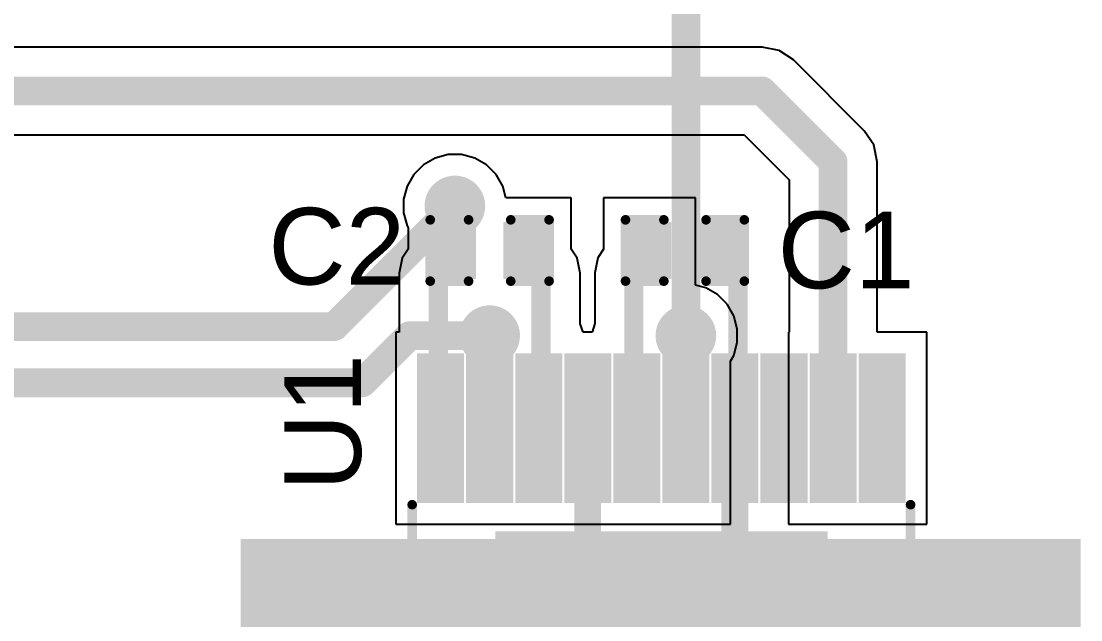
# Model space of a CAD drawing. Header units: millimetres. Extents: x -1.62 to 7.16, y -0.1 to 4.29.
# Drawn here: x -0.461 to 0.091, y 3.199 to 3.511 of the extents above; entities that cross this region are included whole.
import ezdxf

# ---------------------------------------------------------------- set-up
doc = ezdxf.new("R2010")
doc.units = ezdxf.units.MM
doc.header["$MEASUREMENT"] = 0
for name, color, linetype in [('BottomLayer', 5, 'Continuous'), ('BottomSolder', 6, 'Continuous'), ('TopLayer', 1, 'Continuous'), ('TopOverlay', 2, 'Continuous'), ('TopPaste', 8, 'Continuous'), ('TopSolder', 216, 'Continuous'), ('ViaHoleLayer', 16, 'Continuous')]:
    doc.layers.add(name, color=color, linetype=linetype)
doc.styles.add('Arial', font='', dxfattribs={"height": 0.2})
doc.styles.get('Arial').set_extended_font_data('Arial')

# ---------------------------------------------------------------- blocks, each defined once
blk = doc.blocks.new('20_HTSSOP_85')
at = {"layer": 'TopLayer'}
for points in [[(-0.15196845, 0.1234252), (-0.08188975, 0.1234252), (-0.08188975, 0.1068898), (-0.15196845, 0.1068898)], [(0.08188985, 0.1234252), (0.15196855, 0.1234252), (0.15196855, 0.1068898), (0.08188985, 0.1068898)], [(-0.15196845, 0.0978346), (-0.08188975, 0.0978346), (-0.08188975, 0.0812992), (-0.15196845, 0.0812992)], [(0.08188985, 0.0978346), (0.15196855, 0.0978346), (0.15196855, 0.0812992), (0.08188985, 0.0812992)], [(-0.0590551, 0.08267715), (0.0590551, 0.08267715), (0.0590551, -0.08267715), (-0.0590551, -0.08267715)], [(-0.15196845, 0.0722441), (-0.08188975, 0.0722441), (-0.08188975, 0.0557087), (-0.15196845, 0.0557087)], [(0.08188985, 0.0722441), (0.15196855, 0.0722441), (0.15196855, 0.0557087), (0.08188985, 0.0557087)], [(-0.15196845, 0.0466535), (-0.08188975, 0.0466535), (-0.08188975, 0.0301181), (-0.15196845, 0.0301181)], [(0.08188985, 0.0466535), (0.15196855, 0.0466535), (0.15196855, 0.0301181), (0.08188985, 0.0301181)], [(-0.15196845, 0.021063), (-0.08188975, 0.021063), (-0.08188975, 0.0045276), (-0.15196845, 0.0045276)], [(0.08188985, 0.021063), (0.15196855, 0.021063), (0.15196855, 0.0045276), (0.08188985, 0.0045276)], [(-0.15196845, -0.0045276), (-0.08188975, -0.0045276), (-0.08188975, -0.021063), (-0.15196845, -0.021063)], [(0.08188985, -0.0045276), (0.15196855, -0.0045276), (0.15196855, -0.021063), (0.08188985, -0.021063)], [(-0.15196845, -0.0301181), (-0.08188975, -0.0301181), (-0.08188975, -0.0466535), (-0.15196845, -0.0466535)], [(0.08188985, -0.0301181), (0.15196855, -0.0301181), (0.15196855, -0.0466535), (0.08188985, -0.0466535)], [(-0.15196845, -0.0557087), (-0.08188975, -0.0557087), (-0.08188975, -0.0722441), (-0.15196845, -0.0722441)], [(0.08188985, -0.0557087), (0.15196855, -0.0557087), (0.15196855, -0.0722441), (0.08188985, -0.0722441)], [(-0.15196845, -0.0812992), (-0.08188975, -0.0812992), (-0.08188975, -0.0978346), (-0.15196845, -0.0978346)], [(0.08188985, -0.0812992), (0.15196855, -0.0812992), (0.15196855, -0.0978346), (0.08188985, -0.0978346)], [(-0.15196845, -0.1068898), (-0.08188975, -0.1068898), (-0.08188975, -0.1234252), (-0.15196845, -0.1234252)], [(0.08188985, -0.1068898), (0.15196855, -0.1068898), (0.15196855, -0.1234252), (0.08188985, -0.1234252)]]:
    blk.add_hatch(color=1, dxfattribs=at).paths.add_polyline_path(points)
at = {"layer": 'TopPaste'}
for points in [[(-0.15196845, 0.1234252), (-0.08188975, 0.1234252), (-0.08188975, 0.1068898), (-0.15196845, 0.1068898)], [(0.08188985, 0.1234252), (0.15196855, 0.1234252), (0.15196855, 0.1068898), (0.08188985, 0.1068898)], [(-0.15196845, 0.0978346), (-0.08188975, 0.0978346), (-0.08188975, 0.0812992), (-0.15196845, 0.0812992)], [(0.08188985, 0.0978346), (0.15196855, 0.0978346), (0.15196855, 0.0812992), (0.08188985, 0.0812992)], [(-0.0590551, 0.08267715), (0.0590551, 0.08267715), (0.0590551, -0.08267715), (-0.0590551, -0.08267715)], [(-0.15196845, 0.0722441), (-0.08188975, 0.0722441), (-0.08188975, 0.0557087), (-0.15196845, 0.0557087)], [(0.08188985, 0.0722441), (0.15196855, 0.0722441), (0.15196855, 0.0557087), (0.08188985, 0.0557087)], [(-0.15196845, 0.0466535), (-0.08188975, 0.0466535), (-0.08188975, 0.0301181), (-0.15196845, 0.0301181)], [(0.08188985, 0.0466535), (0.15196855, 0.0466535), (0.15196855, 0.0301181), (0.08188985, 0.0301181)], [(-0.15196845, 0.021063), (-0.08188975, 0.021063), (-0.08188975, 0.0045276), (-0.15196845, 0.0045276)], [(0.08188985, 0.021063), (0.15196855, 0.021063), (0.15196855, 0.0045276), (0.08188985, 0.0045276)], [(-0.15196845, -0.0045276), (-0.08188975, -0.0045276), (-0.08188975, -0.021063), (-0.15196845, -0.021063)], [(0.08188985, -0.0045276), (0.15196855, -0.0045276), (0.15196855, -0.021063), (0.08188985, -0.021063)], [(-0.15196845, -0.0301181), (-0.08188975, -0.0301181), (-0.08188975, -0.0466535), (-0.15196845, -0.0466535)], [(0.08188985, -0.0301181), (0.15196855, -0.0301181), (0.15196855, -0.0466535), (0.08188985, -0.0466535)], [(-0.15196845, -0.0557087), (-0.08188975, -0.0557087), (-0.08188975, -0.0722441), (-0.15196845, -0.0722441)], [(0.08188985, -0.0557087), (0.15196855, -0.0557087), (0.15196855, -0.0722441), (0.08188985, -0.0722441)], [(-0.15196845, -0.0812992), (-0.08188975, -0.0812992), (-0.08188975, -0.0978346), (-0.15196845, -0.0978346)], [(0.08188985, -0.0812992), (0.15196855, -0.0812992), (0.15196855, -0.0978346), (0.08188985, -0.0978346)], [(-0.15196845, -0.1068898), (-0.08188975, -0.1068898), (-0.08188975, -0.1234252), (-0.15196845, -0.1234252)], [(0.08188985, -0.1068898), (0.15196855, -0.1068898), (0.15196855, -0.1234252), (0.08188985, -0.1234252)]]:
    blk.add_hatch(color=8, dxfattribs=at).paths.add_polyline_path(points)
at = {"layer": 'TopSolder'}
for points in [[(-0.15596845, 0.1274252), (-0.07788975, 0.1274252), (-0.07788975, 0.1028898), (-0.15596845, 0.1028898)], [(0.07788985, 0.1274252), (0.15596855, 0.1274252), (0.15596855, 0.1028898), (0.07788985, 0.1028898)], [(-0.15596845, 0.1018346), (-0.07788975, 0.1018346), (-0.07788975, 0.0772992), (-0.15596845, 0.0772992)], [(0.07788985, 0.1018346), (0.15596855, 0.1018346), (0.15596855, 0.0772992), (0.07788985, 0.0772992)], [(-0.0630551, 0.08667715), (0.0630551, 0.08667715), (0.0630551, -0.08667715), (-0.0630551, -0.08667715)], [(-0.15596845, 0.0762441), (-0.07788975, 0.0762441), (-0.07788975, 0.0517087), (-0.15596845, 0.0517087)], [(0.07788985, 0.0762441), (0.15596855, 0.0762441), (0.15596855, 0.0517087), (0.07788985, 0.0517087)], [(-0.15596845, 0.0506535), (-0.07788975, 0.0506535), (-0.07788975, 0.0261181), (-0.15596845, 0.0261181)], [(0.07788985, 0.0506535), (0.15596855, 0.0506535), (0.15596855, 0.0261181), (0.07788985, 0.0261181)], [(-0.15596845, 0.025063), (-0.07788975, 0.025063), (-0.07788975, 0.0005276), (-0.15596845, 0.0005276)], [(0.07788985, 0.025063), (0.15596855, 0.025063), (0.15596855, 0.0005276), (0.07788985, 0.0005276)], [(-0.15596845, -0.0005276), (-0.07788975, -0.0005276), (-0.07788975, -0.025063), (-0.15596845, -0.025063)], [(0.07788985, -0.0005276), (0.15596855, -0.0005276), (0.15596855, -0.025063), (0.07788985, -0.025063)], [(-0.15596845, -0.0261181), (-0.07788975, -0.0261181), (-0.07788975, -0.0506535), (-0.15596845, -0.0506535)], [(0.07788985, -0.0261181), (0.15596855, -0.0261181), (0.15596855, -0.0506535), (0.07788985, -0.0506535)], [(-0.15596845, -0.0517087), (-0.07788975, -0.0517087), (-0.07788975, -0.0762441), (-0.15596845, -0.0762441)], [(0.07788985, -0.0517087), (0.15596855, -0.0517087), (0.15596855, -0.0762441), (0.07788985, -0.0762441)], [(-0.15596845, -0.0772992), (-0.07788975, -0.0772992), (-0.07788975, -0.1018346), (-0.15596845, -0.1018346)], [(0.07788985, -0.0772992), (0.15596855, -0.0772992), (0.15596855, -0.1018346), (0.07788985, -0.1018346)], [(-0.15596845, -0.1028898), (-0.07788975, -0.1028898), (-0.07788975, -0.1274252), (-0.15596845, -0.1274252)], [(0.07788985, -0.1028898), (0.15596855, -0.1028898), (0.15596855, -0.1274252), (0.07788985, -0.1274252)]]:
    blk.add_hatch(color=216, dxfattribs=at).paths.add_polyline_path(points)
at = {"layer": 'TopOverlay', "const_width": 0.005}
for points in [[(-0.082, 0.13), (0.077, 0.13)], [(-0.164, 0.121), (-0.164, 0.111)], [(-0.164, 0.121), (-0.159, 0.116)], [(-0.159, 0.116), (-0.164, 0.111)], [(-0.082, -0.13), (0.077, -0.13)]]:
    blk.add_lwpolyline(points, dxfattribs=at)
at = {"layer": 'TopOverlay', "const_width": 0.0025}
for points in [[(-0.08325, 0.13, 1), (-0.08075, 0.13, 1)], [(0.07575, 0.13, 1), (0.07825, 0.13, 1)], [(-0.16525, 0.121, 1), (-0.16275, 0.121, 1)], [(-0.16525, 0.121, 1), (-0.16275, 0.121, 1)], [(-0.16025, 0.116, 1), (-0.15775, 0.116, 1)], [(-0.16025, 0.116, 1), (-0.15775, 0.116, 1)], [(-0.16525, 0.111, 1), (-0.16275, 0.111, 1)], [(-0.16525, 0.111, 1), (-0.16275, 0.111, 1)], [(-0.08325, -0.13, 1), (-0.08075, -0.13, 1)], [(0.07575, -0.13, 1), (0.07825, -0.13, 1)]]:
    blk.add_lwpolyline(points, format="xyb", close=True, dxfattribs=at)
blk = doc.blocks.new('C___0402_230')
at = {"layer": 'TopLayer'}
for points in [[(-0.0275, -0.0125), (-0.0275, 0.0125), (-0.0095, 0.0125), (-0.0095, -0.0125)], [(0.0095, -0.0125), (0.0095, 0.0125), (0.0275, 0.0125), (0.0275, -0.0125)]]:
    blk.add_hatch(color=1, dxfattribs=at).paths.add_polyline_path(points)
at = {"layer": 'TopPaste'}
for points in [[(-0.0275, -0.0125), (-0.0275, 0.0125), (-0.0095, 0.0125), (-0.0095, -0.0125)], [(0.0095, -0.0125), (0.0095, 0.0125), (0.0275, 0.0125), (0.0275, -0.0125)]]:
    blk.add_hatch(color=8, dxfattribs=at).paths.add_polyline_path(points)
at = {"layer": 'TopSolder'}
for points in [[(-0.0298622, -0.0148622), (-0.0298622, 0.0148622), (-0.0071378, 0.0148622), (-0.0071378, -0.0148622)], [(0.0071378, -0.0148622), (0.0071378, 0.0148622), (0.0298622, 0.0148622), (0.0298622, -0.0148622)]]:
    blk.add_hatch(color=216, dxfattribs=at).paths.add_polyline_path(points)
at = {"layer": 'TopOverlay', "const_width": 0.005}
for points in [[(-0.031, -0.016), (-0.031, 0.016)], [(-0.031, 0.016), (-0.011, 0.016)], [(0.011, 0.016), (0.031, 0.016)], [(0.031, -0.016), (0.031, 0.016)], [(-0.031, -0.016), (-0.011, -0.016)], [(0.011, -0.016), (0.031, -0.016)]]:
    blk.add_lwpolyline(points, dxfattribs=at)
at = {"layer": 'TopOverlay', "const_width": 0.0025}
for points in [[(-0.03225, 0.016, 1), (-0.02975, 0.016, 1)], [(-0.03225, 0.016, 1), (-0.02975, 0.016, 1)], [(-0.01225, 0.016, 1), (-0.00975, 0.016, 1)], [(0.00975, 0.016, 1), (0.01225, 0.016, 1)], [(0.02975, 0.016, 1), (0.03225, 0.016, 1)], [(0.02975, 0.016, 1), (0.03225, 0.016, 1)], [(-0.03225, -0.016, 1), (-0.02975, -0.016, 1)], [(-0.03225, -0.016, 1), (-0.02975, -0.016, 1)], [(-0.01225, -0.016, 1), (-0.00975, -0.016, 1)], [(0.00975, -0.016, 1), (0.01225, -0.016, 1)], [(0.02975, -0.016, 1), (0.03225, -0.016, 1)], [(0.02975, -0.016, 1), (0.03225, -0.016, 1)]]:
    blk.add_lwpolyline(points, format="xyb", close=True, dxfattribs=at)
blk = doc.blocks.new('C___0402_231')
at = {"layer": 'TopLayer'}
for points in [[(-0.0275, -0.0125), (-0.0275, 0.0125), (-0.0095, 0.0125), (-0.0095, -0.0125)], [(0.0095, -0.0125), (0.0095, 0.0125), (0.0275, 0.0125), (0.0275, -0.0125)]]:
    blk.add_hatch(color=1, dxfattribs=at).paths.add_polyline_path(points)
at = {"layer": 'TopPaste'}
for points in [[(-0.0275, -0.0125), (-0.0275, 0.0125), (-0.0095, 0.0125), (-0.0095, -0.0125)], [(0.0095, -0.0125), (0.0095, 0.0125), (0.0275, 0.0125), (0.0275, -0.0125)]]:
    blk.add_hatch(color=8, dxfattribs=at).paths.add_polyline_path(points)
at = {"layer": 'TopSolder'}
for points in [[(-0.0298622, -0.0148622), (-0.0298622, 0.0148622), (-0.0071378, 0.0148622), (-0.0071378, -0.0148622)], [(0.0071378, -0.0148622), (0.0071378, 0.0148622), (0.0298622, 0.0148622), (0.0298622, -0.0148622)]]:
    blk.add_hatch(color=216, dxfattribs=at).paths.add_polyline_path(points)
at = {"layer": 'TopOverlay', "const_width": 0.005}
for points in [[(-0.011, 0.016), (-0.031, 0.016)], [(-0.031, 0.016), (-0.031, -0.016)], [(0.031, 0.016), (0.011, 0.016)], [(0.031, 0.016), (0.031, -0.016)], [(-0.011, -0.016), (-0.031, -0.016)], [(0.031, -0.016), (0.011, -0.016)]]:
    blk.add_lwpolyline(points, dxfattribs=at)
at = {"layer": 'TopOverlay', "const_width": 0.0025}
for points in [[(-0.03225, 0.016, 1), (-0.02975, 0.016, 1)], [(-0.03225, 0.016, 1), (-0.02975, 0.016, 1)], [(-0.01225, 0.016, 1), (-0.00975, 0.016, 1)], [(0.00975, 0.016, 1), (0.01225, 0.016, 1)], [(0.02975, 0.016, 1), (0.03225, 0.016, 1)], [(0.02975, 0.016, 1), (0.03225, 0.016, 1)], [(-0.03225, -0.016, 1), (-0.02975, -0.016, 1)], [(-0.03225, -0.016, 1), (-0.02975, -0.016, 1)], [(-0.01225, -0.016, 1), (-0.00975, -0.016, 1)], [(0.00975, -0.016, 1), (0.01225, -0.016, 1)], [(0.02975, -0.016, 1), (0.03225, -0.016, 1)], [(0.02975, -0.016, 1), (0.03225, -0.016, 1)]]:
    blk.add_lwpolyline(points, format="xyb", close=True, dxfattribs=at)

msp = doc.modelspace()

# ---------------------------------------------------------------- hatches: boundary and pattern name
at = {"layer": 'BottomLayer'}
h = msp.add_hatch(color=5, dxfattribs=at)
edge = h.paths.add_edge_path()
edge.add_arc((-0.235, 3.415), 0.011811, 0, 360)
h = msp.add_hatch(color=5, dxfattribs=at)
edge = h.paths.add_edge_path()
edge.add_arc((-0.2168661, 3.3473316), 0.011811, 0, 360)
h = msp.add_hatch(color=5, dxfattribs=at)
edge = h.paths.add_edge_path()
edge.add_arc((-0.114504, 3.3473316), 0.011811, 0, 360)
h = msp.add_hatch(color=5, dxfattribs=at)
edge = h.paths.add_edge_path()
edge.add_arc((-0.3239379, 3.2161189), 0.011811, 0, 360)
h = msp.add_hatch(color=5, dxfattribs=at)
edge = h.paths.add_edge_path()
edge.add_arc((-0.292232, 3.2161189), 0.011811, 0, 360)
h = msp.add_hatch(color=5, dxfattribs=at)
edge = h.paths.add_edge_path()
edge.add_arc((-0.1739527, 3.2161189), 0.011811, 0, 360)
h = msp.add_hatch(color=5, dxfattribs=at)
edge = h.paths.add_edge_path()
edge.add_arc((-0.1422468, 3.2161189), 0.011811, 0, 360)
h = msp.add_hatch(color=5, dxfattribs=at)
edge = h.paths.add_edge_path()
edge.add_arc((-0.1105409, 3.2161189), 0.011811, 0, 360)
h = msp.add_hatch(color=5, dxfattribs=at)
edge = h.paths.add_edge_path()
edge.add_arc((-0.078835, 3.2161189), 0.011811, 0, 360)
h = msp.add_hatch(color=5, dxfattribs=at)
edge = h.paths.add_edge_path()
edge.add_arc((0.0376336, 3.2161189), 0.011811, 0, 360)
h = msp.add_hatch(color=5, dxfattribs=at)
edge = h.paths.add_edge_path()
edge.add_arc((0.0693395, 3.2161189), 0.011811, 0, 360)
at = {"layer": 'BottomSolder'}
h = msp.add_hatch(color=6, dxfattribs=at)
edge = h.paths.add_edge_path()
edge.add_arc((-0.235, 3.415), 0.015811, 0, 360)
h = msp.add_hatch(color=6, dxfattribs=at)
edge = h.paths.add_edge_path()
edge.add_arc((-0.2168661, 3.3473316), 0.015811, 0, 360)
h = msp.add_hatch(color=6, dxfattribs=at)
edge = h.paths.add_edge_path()
edge.add_arc((-0.114504, 3.3473316), 0.015811, 0, 360)
h = msp.add_hatch(color=6, dxfattribs=at)
edge = h.paths.add_edge_path()
edge.add_arc((-0.3239379, 3.2161189), 0.015811, 0, 360)
h = msp.add_hatch(color=6, dxfattribs=at)
edge = h.paths.add_edge_path()
edge.add_arc((-0.292232, 3.2161189), 0.015811, 0, 360)
h = msp.add_hatch(color=6, dxfattribs=at)
edge = h.paths.add_edge_path()
edge.add_arc((-0.1739527, 3.2161189), 0.015811, 0, 360)
h = msp.add_hatch(color=6, dxfattribs=at)
edge = h.paths.add_edge_path()
edge.add_arc((-0.1422468, 3.2161189), 0.015811, 0, 360)
h = msp.add_hatch(color=6, dxfattribs=at)
edge = h.paths.add_edge_path()
edge.add_arc((-0.1105409, 3.2161189), 0.015811, 0, 360)
h = msp.add_hatch(color=6, dxfattribs=at)
edge = h.paths.add_edge_path()
edge.add_arc((-0.078835, 3.2161189), 0.015811, 0, 360)
h = msp.add_hatch(color=6, dxfattribs=at)
edge = h.paths.add_edge_path()
edge.add_arc((0.0376336, 3.2161189), 0.015811, 0, 360)
h = msp.add_hatch(color=6, dxfattribs=at)
edge = h.paths.add_edge_path()
edge.add_arc((0.0693395, 3.2161189), 0.015811, 0, 360)
at = {"layer": 'TopLayer'}
h = msp.add_hatch(color=1, dxfattribs=at)
edge = h.paths.add_edge_path()
edge.add_arc((-0.235, 3.415), 0.011811, 0, 360)
h = msp.add_hatch(color=1, dxfattribs=at)
edge = h.paths.add_edge_path()
edge.add_arc((-0.2168661, 3.3473316), 0.011811, 0, 360)
h = msp.add_hatch(color=1, dxfattribs=at)
edge = h.paths.add_edge_path()
edge.add_arc((-0.114504, 3.3473316), 0.011811, 0, 360)
for points in [[(-0.1727716, 3.219), (-0.1587716, 3.219), (-0.1587716, 3.3340788), (-0.1727716, 3.3340788)], [(-0.096, 3.219), (-0.082, 3.219), (-0.082, 3.3340788), (-0.096, 3.3340788)], [(-0.3467363, 3.1230551), (0.0914999, 3.1230551), (0.0914999, 3.2411653), (-0.3467363, 3.2411653)]]:
    msp.add_hatch(color=1, dxfattribs=at).paths.add_polyline_path(points)
h = msp.add_hatch(color=1, dxfattribs=at)
edge = h.paths.add_edge_path()
edge.add_arc((-0.3239379, 3.2161189), 0.011811, 0, 360)
h = msp.add_hatch(color=1, dxfattribs=at)
edge = h.paths.add_edge_path()
edge.add_arc((-0.292232, 3.2161189), 0.011811, 0, 360)
h = msp.add_hatch(color=1, dxfattribs=at)
edge = h.paths.add_edge_path()
edge.add_arc((-0.1739527, 3.2161189), 0.011811, 0, 360)
h = msp.add_hatch(color=1, dxfattribs=at)
edge = h.paths.add_edge_path()
edge.add_arc((-0.1422468, 3.2161189), 0.011811, 0, 360)
h = msp.add_hatch(color=1, dxfattribs=at)
edge = h.paths.add_edge_path()
edge.add_arc((-0.1105409, 3.2161189), 0.011811, 0, 360)
h = msp.add_hatch(color=1, dxfattribs=at)
edge = h.paths.add_edge_path()
edge.add_arc((-0.078835, 3.2161189), 0.011811, 0, 360)
h = msp.add_hatch(color=1, dxfattribs=at)
edge = h.paths.add_edge_path()
edge.add_arc((0.0376336, 3.2161189), 0.011811, 0, 360)
h = msp.add_hatch(color=1, dxfattribs=at)
edge = h.paths.add_edge_path()
edge.add_arc((0.0693395, 3.2161189), 0.011811, 0, 360)
at = {"layer": 'TopSolder'}
h = msp.add_hatch(color=216, dxfattribs=at)
edge = h.paths.add_edge_path()
edge.add_arc((-0.235, 3.415), 0.015811, 0, 360)
h = msp.add_hatch(color=216, dxfattribs=at)
edge = h.paths.add_edge_path()
edge.add_arc((-0.2168661, 3.3473316), 0.015811, 0, 360)
h = msp.add_hatch(color=216, dxfattribs=at)
edge = h.paths.add_edge_path()
edge.add_arc((-0.114504, 3.3473316), 0.015811, 0, 360)
h = msp.add_hatch(color=216, dxfattribs=at)
edge = h.paths.add_edge_path()
edge.add_arc((-0.3239379, 3.2161189), 0.015811, 0, 360)
h = msp.add_hatch(color=216, dxfattribs=at)
edge = h.paths.add_edge_path()
edge.add_arc((-0.292232, 3.2161189), 0.015811, 0, 360)
h = msp.add_hatch(color=216, dxfattribs=at)
edge = h.paths.add_edge_path()
edge.add_arc((-0.1739527, 3.2161189), 0.015811, 0, 360)
h = msp.add_hatch(color=216, dxfattribs=at)
edge = h.paths.add_edge_path()
edge.add_arc((-0.1422468, 3.2161189), 0.015811, 0, 360)
h = msp.add_hatch(color=216, dxfattribs=at)
edge = h.paths.add_edge_path()
edge.add_arc((-0.1105409, 3.2161189), 0.015811, 0, 360)
h = msp.add_hatch(color=216, dxfattribs=at)
edge = h.paths.add_edge_path()
edge.add_arc((-0.078835, 3.2161189), 0.015811, 0, 360)
h = msp.add_hatch(color=216, dxfattribs=at)
edge = h.paths.add_edge_path()
edge.add_arc((0.0376336, 3.2161189), 0.015811, 0, 360)
h = msp.add_hatch(color=216, dxfattribs=at)
edge = h.paths.add_edge_path()
edge.add_arc((0.0693395, 3.2161189), 0.015811, 0, 360)
at = {"layer": 'ViaHoleLayer'}
h = msp.add_hatch(color=16, dxfattribs=at)
edge = h.paths.add_edge_path()
edge.add_arc((-0.235, 3.415), 0.0059055, 0, 360)
h = msp.add_hatch(color=16, dxfattribs=at)
edge = h.paths.add_edge_path()
edge.add_arc((-0.2168661, 3.3473316), 0.0059055, 0, 360)
h = msp.add_hatch(color=16, dxfattribs=at)
edge = h.paths.add_edge_path()
edge.add_arc((-0.114504, 3.3473316), 0.0059055, 0, 360)
h = msp.add_hatch(color=16, dxfattribs=at)
edge = h.paths.add_edge_path()
edge.add_arc((-0.3239379, 3.2161189), 0.0059055, 0, 360)
h = msp.add_hatch(color=16, dxfattribs=at)
edge = h.paths.add_edge_path()
edge.add_arc((-0.292232, 3.2161189), 0.0059055, 0, 360)
h = msp.add_hatch(color=16, dxfattribs=at)
edge = h.paths.add_edge_path()
edge.add_arc((-0.1739527, 3.2161189), 0.0059055, 0, 360)
h = msp.add_hatch(color=16, dxfattribs=at)
edge = h.paths.add_edge_path()
edge.add_arc((-0.1422468, 3.2161189), 0.0059055, 0, 360)
h = msp.add_hatch(color=16, dxfattribs=at)
edge = h.paths.add_edge_path()
edge.add_arc((-0.1105409, 3.2161189), 0.0059055, 0, 360)
h = msp.add_hatch(color=16, dxfattribs=at)
edge = h.paths.add_edge_path()
edge.add_arc((-0.078835, 3.2161189), 0.0059055, 0, 360)
h = msp.add_hatch(color=16, dxfattribs=at)
edge = h.paths.add_edge_path()
edge.add_arc((0.0376336, 3.2161189), 0.0059055, 0, 360)
h = msp.add_hatch(color=16, dxfattribs=at)
edge = h.paths.add_edge_path()
edge.add_arc((0.0693395, 3.2161189), 0.0059055, 0, 360)

# ---------------------------------------------------------------- linework, layer by layer
at = {"layer": 'BottomLayer', "const_width": 0.015}
for points in [[(-0.114504, 3.3473316), (-0.114504, 3.5410001)], [(-0.298, 3.352), (-0.235, 3.415)], [(-0.866, 3.352), (-0.298, 3.352)], [(-0.283311, 3.322689), (-0.2586684, 3.3473316)], [(-0.2586684, 3.3473316), (-0.2168661, 3.3473316)], [(-0.987311, 3.3226889), (-0.283311, 3.322689)]]:
    msp.add_lwpolyline(points, dxfattribs=at)
at = {"layer": 'BottomLayer', "const_width": 0.0075}
for points in [[(-0.23875, 3.415, 1), (-0.23125, 3.415, 1)], [(-0.30175, 3.352, 1), (-0.29425, 3.352, 1)], [(-0.30175, 3.352, 1), (-0.29425, 3.352, 1)], [(-0.2624184, 3.3473316, 1), (-0.2549184, 3.3473316, 1)], [(-0.2624184, 3.3473316, 1), (-0.2549184, 3.3473316, 1)], [(-0.2206161, 3.3473316, 1), (-0.2131161, 3.3473316, 1)], [(-0.118254, 3.3473316, 1), (-0.110754, 3.3473316, 1)], [(-0.287061, 3.322689, 1), (-0.279561, 3.322689, 1)], [(-0.287061, 3.322689, 1), (-0.279561, 3.322689, 1)]]:
    msp.add_lwpolyline(points, format="xyb", close=True, dxfattribs=at)
at = {"layer": 'TopLayer'}
for p, q in [((-0.0746678, 3.4979408), (-0.6745104, 3.4979408)), ((-0.0658887, 3.4961945), (-0.0746678, 3.4979408)), ((-0.0584462, 3.4912216), (-0.0658887, 3.4961945)), ((-0.0215107, 3.4542861), (-0.0584462, 3.4912216)), ((-0.665008, 3.4520592), (-0.0841702, 3.4520592)), ((-0.0841702, 3.4520592), (-0.0606731, 3.4285621)), ((-0.0165378, 3.4468436), (-0.0215107, 3.4542861)), ((-0.0147915, 3.4380645), (-0.0165378, 3.4468436)), ((-0.2453487, 3.4399839), (-0.2514624, 3.4364542)), ((-0.2385297, 3.441811), (-0.2453487, 3.4399839)), ((-0.2314703, 3.441811), (-0.2385297, 3.441811)), ((-0.2246513, 3.4399839), (-0.2314703, 3.441811)), ((-0.2185376, 3.4364542), (-0.2246513, 3.4399839)), ((-0.0147915, 3.3490787), (-0.0147915, 3.4380645)), ((-0.2514624, 3.4364542), (-0.2564542, 3.4314624)), ((-0.2135458, 3.4314624), (-0.2185376, 3.4364542)), ((-0.2564542, 3.4314624), (-0.2599839, 3.4253487)), ((-0.2100161, 3.4253487), (-0.2135458, 3.4314624)), ((-0.0606731, 3.4285621), (-0.0606731, 3.3490787)), ((-0.2599839, 3.4253487), (-0.261811, 3.4185297)), ((-0.208387, 3.4192687), (-0.2100161, 3.4253487)), ((-0.261811, 3.4185297), (-0.261811, 3.4114703)), ((-0.1743661, 3.4192687), (-0.208387, 3.4192687)), ((-0.1743661, 3.3924765), (-0.1743661, 3.4192687)), ((-0.1095, 3.4192687), (-0.1575, 3.4192687)), ((-0.1575, 3.4192687), (-0.1575, 3.3923921)), ((-0.1095, 3.3737476), (-0.1095, 3.4192687)), ((-0.261811, 3.4114703), (-0.2599839, 3.4046513)), ((-0.2599839, 3.4046513), (-0.2593661, 3.4035812)), ((-0.2593661, 3.4035812), (-0.2593661, 3.3924765)), ((-0.2593661, 3.3924765), (-0.2625167, 3.3877613)), ((-0.1712155, 3.3877614), (-0.1743661, 3.3924765)), ((-0.1575, 3.3923921), (-0.1604807, 3.3879312)), ((-0.2625167, 3.3877613), (-0.2640689, 3.3799577)), ((-0.1696633, 3.3799577), (-0.1712155, 3.3877614)), ((-0.1604807, 3.3879312), (-0.1620329, 3.3801276)), ((-0.2640689, 3.3799577), (-0.2640689, 3.3490787)), ((-0.1696633, 3.35354), (-0.1696633, 3.3799577)), ((-0.1620329, 3.3801276), (-0.1620329, 3.3536752)), ((-0.1041553, 3.3723155), (-0.1095, 3.3737476)), ((-0.0980416, 3.3687858), (-0.1041553, 3.3723155)), ((-0.0930498, 3.363794), (-0.0980416, 3.3687858)), ((-0.0895201, 3.3576803), (-0.0930498, 3.363794)), ((-0.087693, 3.3508613), (-0.0895201, 3.3576803)), ((-0.1680078, 3.3490788), (-0.1696633, 3.35354)), ((-0.1620329, 3.3536752), (-0.1633623, 3.3490788)), ((-0.087693, 3.3438019), (-0.087693, 3.3508613)), ((-0.2640689, 3.3490787), (-0.2657244, 3.3490787)), ((-0.2657244, 3.3490787), (-0.2657244, 3.2490001)), ((-0.1633623, 3.3490788), (-0.1680078, 3.3490788)), ((-0.0606731, 3.3490787), (-0.061, 3.3490787)), ((-0.061, 3.3490787), (-0.061, 3.2490001)), ((0.011126, 3.3490787), (-0.0147915, 3.3490787)), ((0.011126, 3.2490001), (0.011126, 3.3490787)), ((-0.0895201, 3.3369829), (-0.087693, 3.3438019)), ((-0.0912362, 3.3340105), (-0.0895201, 3.3369829)), ((-0.0912362, 3.2490001), (-0.0912362, 3.3340105)), ((-0.2657244, 3.2490001), (-0.1683623, 3.2490001)), ((-0.1683623, 3.2490001), (-0.1680079, 3.249)), ((-0.1680079, 3.249), (-0.1633622, 3.249)), ((-0.1633622, 3.249), (-0.1630078, 3.2490001)), ((-0.1630078, 3.2490001), (-0.0912362, 3.2490001)), ((-0.061, 3.2490001), (0.011126, 3.2490001))]:
    msp.add_line(p, q, dxfattribs=at)
for points, const_width in [([(-0.6745104, 3.475), (-0.0746678, 3.475)], 0.015), ([(-0.0746678, 3.475), (-0.0377323, 3.4380645)], 0.015), ([(-0.0377323, 3.2990394), (-0.0377323, 3.4380645)], 0.015), ([(-0.235183, 3.414817), (-0.235, 3.415)], 0.015), ([(-0.235183, 3.3884518), (-0.235183, 3.414817)], 0.015), ([(-0.2353661, 3.3882687), (-0.235183, 3.3884518)], 0.015), ([(-0.1983661, 3.3882687), (-0.1983661, 3.3917687)], 0.01), ([(-0.1335, 3.3882687), (-0.1335, 3.3917687)], 0.01), ([(-0.0965, 3.3882687), (-0.0965, 3.3917687)], 0.01), ([(-0.2436771, 3.3799577), (-0.2353661, 3.3882687)], 0.01), ([(-0.1983661, 3.3882687), (-0.1900551, 3.3799577)], 0.01), ([(-0.1416411, 3.3801276), (-0.1335, 3.3882687)], 0.01), ([(-0.0965, 3.3882687), (-0.0873003, 3.379069)], 0.01), ([(-0.2436771, 3.3002598), (-0.2436771, 3.3799577)], 0.01), ([(-0.1900551, 3.3002599), (-0.1900551, 3.3799577)], 0.01), ([(-0.1416411, 3.300586), (-0.1416411, 3.3801276)], 0.01), ([(-0.0873003, 3.3006525), (-0.0873003, 3.379069)], 0.01), ([(-0.2168661, 3.2990394), (-0.2168661, 3.3473316)], 0.015), ([(-0.1145039, 3.2990394), (-0.1145039, 3.3473315)], 0.015), ([(-0.114504, 3.3473316), (-0.1145039, 3.3473315)], 0.01), ([(-0.1416411, 3.300586), (-0.1400945, 3.2990394)], 0.01), ([(-0.0889134, 3.2990394), (-0.0873003, 3.3006525)], 0.01), ([(-0.2436771, 3.3002598), (-0.2424567, 3.2990394)], 0.01), ([(-0.1912756, 3.2990394), (-0.1900551, 3.3002599)], 0.01), ([(-0.165685, 3.220496), (-0.165685, 3.2990394)], 0.01)]:
    msp.add_lwpolyline(points, dxfattribs=dict(at, const_width=const_width))
for points, const_width in [([(-0.0784178, 3.475, 1), (-0.0709178, 3.475, 1)], 0.0075), ([(-0.0784178, 3.475, 1), (-0.0709178, 3.475, 1)], 0.0075), ([(-0.0414823, 3.4380645, 1), (-0.0339823, 3.4380645, 1)], 0.0075), ([(-0.0414823, 3.4380645, 1), (-0.0339823, 3.4380645, 1)], 0.0075), ([(-0.238933, 3.414817, 1), (-0.231433, 3.414817, 1)], 0.0075), ([(-0.238933, 3.414817, 1), (-0.231433, 3.414817, 1)], 0.0075), ([(-0.23875, 3.415, 1), (-0.23125, 3.415, 1)], 0.0075), ([(-0.2391161, 3.3882687, 1), (-0.2316161, 3.3882687, 1)], 0.0075), ([(-0.238933, 3.3884518, 1), (-0.231433, 3.3884518, 1)], 0.0075), ([(-0.238933, 3.3884518, 1), (-0.231433, 3.3884518, 1)], 0.0075), ([(-0.2008661, 3.3917687, 1), (-0.1958661, 3.3917687, 1)], 0.005), ([(-0.136, 3.3917687, 1), (-0.131, 3.3917687, 1)], 0.005), ([(-0.099, 3.3917687, 1), (-0.094, 3.3917687, 1)], 0.005), ([(-0.2378661, 3.3882687, 1), (-0.2328661, 3.3882687, 1)], 0.005), ([(-0.2008661, 3.3882687, 1), (-0.1958661, 3.3882687, 1)], 0.005), ([(-0.2008661, 3.3882687, 1), (-0.1958661, 3.3882687, 1)], 0.005), ([(-0.136, 3.3882687, 1), (-0.131, 3.3882687, 1)], 0.005), ([(-0.136, 3.3882687, 1), (-0.131, 3.3882687, 1)], 0.005), ([(-0.099, 3.3882687, 1), (-0.094, 3.3882687, 1)], 0.005), ([(-0.099, 3.3882687, 1), (-0.094, 3.3882687, 1)], 0.005), ([(-0.2461771, 3.3799577, 1), (-0.2411771, 3.3799577, 1)], 0.005), ([(-0.2461771, 3.3799577, 1), (-0.2411771, 3.3799577, 1)], 0.005), ([(-0.1925551, 3.3799577, 1), (-0.1875551, 3.3799577, 1)], 0.005), ([(-0.1925551, 3.3799577, 1), (-0.1875551, 3.3799577, 1)], 0.005), ([(-0.1441411, 3.3801276, 1), (-0.1391411, 3.3801276, 1)], 0.005), ([(-0.1441411, 3.3801276, 1), (-0.1391411, 3.3801276, 1)], 0.005), ([(-0.0898003, 3.379069, 1), (-0.0848003, 3.379069, 1)], 0.005), ([(-0.0898003, 3.379069, 1), (-0.0848003, 3.379069, 1)], 0.005), ([(-0.2206161, 3.3473316, 1), (-0.2131161, 3.3473316, 1)], 0.0075), ([(-0.1182539, 3.3473315, 1), (-0.1107539, 3.3473315, 1)], 0.0075), ([(-0.117004, 3.3473316, 1), (-0.112004, 3.3473316, 1)], 0.005), ([(-0.1170039, 3.3473315, 1), (-0.1120039, 3.3473315, 1)], 0.005), ([(-0.2206161, 3.2990394, 1), (-0.2131161, 3.2990394, 1)], 0.0075), ([(-0.1441411, 3.300586, 1), (-0.1391411, 3.300586, 1)], 0.005), ([(-0.1441411, 3.300586, 1), (-0.1391411, 3.300586, 1)], 0.005), ([(-0.1182539, 3.2990394, 1), (-0.1107539, 3.2990394, 1)], 0.0075), ([(-0.0898003, 3.3006525, 1), (-0.0848003, 3.3006525, 1)], 0.005), ([(-0.0898003, 3.3006525, 1), (-0.0848003, 3.3006525, 1)], 0.005), ([(-0.0414823, 3.2990394, 1), (-0.0339823, 3.2990394, 1)], 0.0075), ([(-0.2461771, 3.3002598, 1), (-0.2411771, 3.3002598, 1)], 0.005), ([(-0.2461771, 3.3002598, 1), (-0.2411771, 3.3002598, 1)], 0.005), ([(-0.2449567, 3.2990394, 1), (-0.2399567, 3.2990394, 1)], 0.005), ([(-0.1937756, 3.2990394, 1), (-0.1887756, 3.2990394, 1)], 0.005), ([(-0.1925551, 3.3002599, 1), (-0.1875551, 3.3002599, 1)], 0.005), ([(-0.1925551, 3.3002599, 1), (-0.1875551, 3.3002599, 1)], 0.005), ([(-0.168185, 3.2990394, 1), (-0.163185, 3.2990394, 1)], 0.005), ([(-0.1425945, 3.2990394, 1), (-0.1375945, 3.2990394, 1)], 0.005), ([(-0.0914134, 3.2990394, 1), (-0.0864134, 3.2990394, 1)], 0.005), ([(-0.168185, 3.220496, 1), (-0.163185, 3.220496, 1)], 0.005)]:
    msp.add_lwpolyline(points, format="xyb", close=True, dxfattribs=dict(at, const_width=const_width))

# ---------------------------------------------------------------- block references
msp.add_blockref('C___0402_230', (-0.2168661, 3.3917687))
for name, p, rotation in [('C___0402_231', (-0.115, 3.3917687), 180), ('20_HTSSOP_85', (-0.1272992, 3.1821102), 90)]:
    msp.add_blockref(name, p, dxfattribs=dict(rotation=rotation))

# ---------------------------------------------------------------- texts
at = {"layer": 'TopOverlay', "style": 'Arial'}
for s, p in [('C2', (-0.3323225, 3.3740065)), ('C1', (-0.066658, 3.3720065))]:
    msp.add_text(s, height=0.04, dxfattribs=at).set_placement(p)
msp.add_text('U1', height=0.04, rotation=90, dxfattribs=at).set_placement((-0.2840065, 3.266342))

doc.saveas('drawing.dxf')
